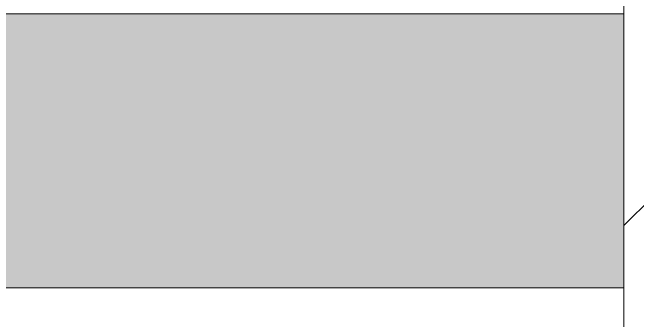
# Model space of a CAD drawing. Header units: millimetres. Extents: x -515342 to 330399, y -224905 to 507333.
# Drawn here: x 189095 to 189597, y 101292 to 101539 of the extents above; entities that cross this region are included whole.
import ezdxf

# ---------------------------------------------------------------- set-up
doc = ezdxf.new("R2010")
doc.units = ezdxf.units.MM
doc.layers.get('0').update_dxf_attribs({"lineweight": 0})
for name, color, linetype, lineweight in [('Крыша', 7, 'Continuous', 0), ('Стены внутренние', 7, 'Continuous', 0), ('Стены несущие', 7, 'Continuous', 0)]:
    doc.layers.add(name, color=color, linetype=linetype, lineweight=lineweight)

# ---------------------------------------------------------------- blocks, each defined once
blk = doc.blocks.new('СД_Люблино_Фасады_rvt-1-О_АР_П_Разрез 1-1')
at = {"layer": 'Стены внутренние'}
h = blk.add_hatch(dxfattribs=at)
h.set_pattern_fill('FP_1', color=256, style=0, pattern_type=2)
h.set_pattern_definition([(45, (48650.6, 7579.1), (-224.5064, 224.5064), []), (45, (48875.1, 7579.1), (-224.5064, 224.5064), [396.875, -79.375, 3.353, -76.022])])
h.paths.add_polyline_path([(101581.7, -3570), (101935, -3570), (101935, 760), (101435, 760), (101435, -3570)])
h.paths.add_polyline_path([(101435, 2620), (101935, 2620), (101935, 4160), (101435, 4160), (101435, 3450.58)])
h.paths.add_polyline_path([(101435, 6020), (101935, 6020), (101935, 7510), (101435, 7510), (101435, 6404.59)])
h.paths.add_polyline_path([(101435, 9370), (101935, 9370), (101935, 10810), (101435, 10810), (101435, 10097.09)])
h.paths.add_polyline_path([(101435, 12670), (101935, 12670), (101935, 13840), (101435, 13840), (101435, 13051.09)])
at = {"layer": 'Стены несущие'}
blk.add_line((101435, 13840), (101435, 12670), dxfattribs=at)

msp = doc.modelspace()

# ---------------------------------------------------------------- hatches: boundary and pattern name
at = {"layer": 'Крыша'}
h = msp.add_hatch(dxfattribs=at)
h.set_pattern_fill('FP_1', color=256, style=0, pattern_type=2)
h.set_pattern_definition([(45, (136801.12, 95610.5), (-224.5064, 224.5064), []), (45, (137025.63, 95610.5), (-224.5064, 224.5064), [396.875, -79.375, 3.353, -76.022])])
h.paths.add_polyline_path([(137020.5296, 101317.7385), (189585.5296, 101317.7385), (189585.5296, 101537.7385), (137020.5296, 101537.7385), (137020.5296, 101451.7324)])

# ---------------------------------------------------------------- linework, layer by layer
for p, q in [((189585.5296, 101537.7385), (137020.5296, 101537.7385)), ((189585.5296, 101317.7385), (189585.5296, 101537.7385)), ((186085.5296, 101317.7385), (189585.5296, 101317.7385))]:
    msp.add_line(p, q, dxfattribs=at)

# ---------------------------------------------------------------- block references
msp.add_blockref('СД_Люблино_Фасады_rvt-1-О_АР_П_Разрез 1-1', (88150.5296, 88031.3929))

doc.saveas('drawing.dxf')
